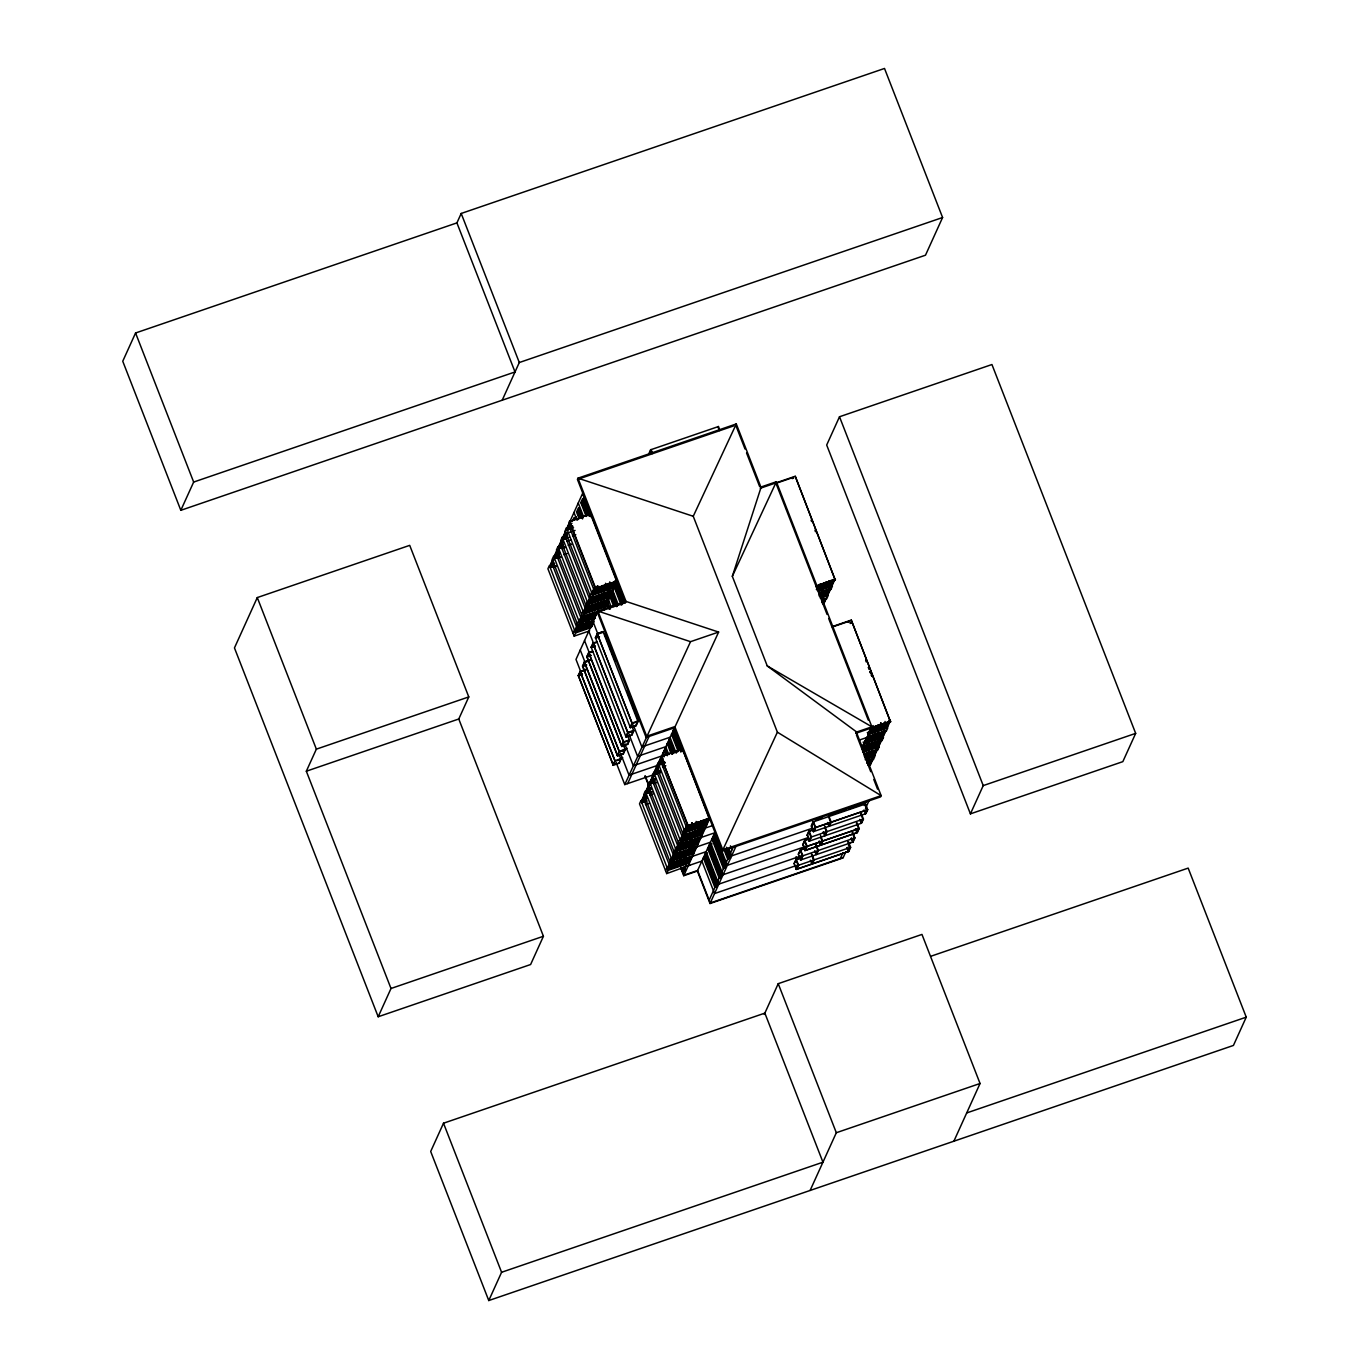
<?xml version="1.0" encoding="UTF-8"?>
<svg xmlns="http://www.w3.org/2000/svg" width="1369" height="1369" viewBox="0 0 1369 1369"><rect width="100%" height="100%" fill="white"/><g stroke="black" fill="none" stroke-linecap="round" stroke-linejoin="round"><path stroke-width="1.5" d="M767.256 665.933L871.882 726.819L856.686 732.021L767.256 665.933L732.329 576.315L761.181 486.953L776.377 481.734L871.882 726.819L862.538 747.388L881.961 740.732L883.433 737.497L882.303 734.64M456.921 222.89L135.565 332.992L122.748 361.245L180.828 510.312L925.495 255.199L942.591 217.517L884.511 68.45L461.199 213.461L456.921 222.89L515.018 371.957L193.662 482.059L180.828 510.312M257.286 597.568L234.458 647.913L378.186 1016.756L530.607 964.529L543.425 936.259L458.769 718.999L468.78 696.924L409.707 545.358L257.286 597.568L316.359 749.151L306.331 771.209L391.004 988.486L378.186 1016.756M502.201 400.227L519.296 362.528L461.199 213.461M589.474 598.801L565.106 536.272L562.197 537.264L560.725 540.498L586.976 607.87L608.298 600.58L609.753 597.346L608.64 594.488M594.522 591.357L569.384 526.86L566.475 527.852L565.003 531.086L591.254 598.458L612.576 591.151L614.031 587.917L592.726 595.224L591.254 598.458M571.215 520.99L590.826 513.82L569.282 521.657L595.532 589.029L617.094 581.192L595.532 589.029M551.998 566.954L551.45 565.534L549.654 566.253L552.46 560.058L554.188 559.476M556.738 550.646L553.932 556.824L555.711 556.105L556.516 557.457M558.193 547.412L561.016 541.217M552.22 561.512L550.201 565.962L550.749 567.382L553.435 561.461L552.888 560.024M558.74 547.104L561.427 541.183L561.992 542.62L559.305 548.541M565.705 531.771L563.018 537.692L563.583 539.112L566.27 533.191L565.226 531.925L566.27 533.191M553.025 561.495L550.218 567.69L555.215 565.859M558.158 550.27L554.479 558.261L559.254 556.516M561.769 542.329L558.757 548.849L564.952 546.727M566.03 532.9L563.035 539.42L569.282 537.161M570.308 523.471L567.314 529.991L573.56 527.749M557.713 552.049L555.027 557.97L554.479 556.533L557.166 550.612L557.234 552.203M570.531 523.779L567.844 529.7L567.296 528.263L569.487 522.513L570.052 523.951L571.78 523.352M556.635 554.548L557.97 551.587M551.758 567.04L553.778 562.608M556.036 557.628L558.723 551.707M560.315 548.199L563.001 542.278M567.262 532.849L564.576 538.77L564.028 537.35M571.54 523.437L568.854 529.358L568.289 527.921M572.276 521.486L574.107 517.448M578.865 517.978L576.554 512.074L578.385 508.036L582.544 518.954M586.206 516.438L580.832 502.645L582.664 498.607L589.577 516.353M553.589 563.908L551.947 567.091L551.194 565.602M558.535 553.008L556.208 557.679L555.472 556.19M562.813 543.596L560.486 548.25L559.75 546.761M564.764 538.821L567.074 534.167M569.042 529.409L570.685 526.226M573.611 519.895L576.298 516.712M579.292 508.258L577.461 512.297L578.933 511.801M553.247 566.526L554.582 563.566M557.525 557.115L559.527 552.665M561.786 547.686L563.138 544.725M566.064 538.274L567.416 535.313M571.677 525.884L570.343 528.845L569.778 527.407M557.696 557.166L559.356 553.983M562.043 547.6L561.41 546.299M566.304 538.188L565.756 536.751L562.471 537.983L582.527 493.593L616.837 581.739M572.174 525.713L570.531 528.896L570.034 527.322M583.194 502.372L581.739 502.868L583.382 498.367L581.551 502.406L586.873 516.045L581.808 502.748M648.786 453.823L650.669 449.648L652.106 453.601M649.916 452.215L651.096 449.614L652.585 453.43M573.046 633.282L574.518 630.048M577.324 623.853L578.779 620.619L581.688 619.627M581.585 614.441L583.057 611.207L585.966 610.198M585.864 605.012L587.335 601.778M590.142 595.583L591.613 592.366M587.13 607.134L586.086 605.868L583.331 611.926L589.594 609.667L590.09 611.224L593.085 605.098M590.843 596.268L588.157 602.189L588.721 603.626L591.408 597.705L590.843 596.268L587.609 602.497L589.645 601.693M596.371 586.428L594.625 587.01L591.887 593.068L595.104 591.973L595.669 593.41L598.647 587.267M586.565 605.697L583.878 611.618L584.443 613.055L587.387 606.672M595.121 586.856L592.435 592.777L592.982 594.214L595.669 588.294M592.007 626.369L575.339 632.204L578.351 625.684M582.629 616.255L579.617 622.775L595.036 617.385M604.225 604.653L604.79 606.091L607.956 599.998L607.391 598.561L608.007 599.862L605.201 606.056L583.896 613.346L586.907 606.826M590.98 597.74L588.174 603.934L609.547 596.49M595.258 588.311L592.452 594.505L613.808 587.079M578.83 625.513L575.887 631.896L575.339 630.459L578.026 624.538L578.574 625.975M583.108 616.084L580.165 622.467L579.617 621.047L581.808 615.28L579.07 621.338L588.225 618.206M574.159 636.14L575.63 632.906L549.38 565.534L547.908 568.768L574.159 636.14L589.663 630.835M578.437 626.728L579.908 623.494L553.641 556.122L552.186 559.339L578.437 626.728L593.941 621.406M582.715 617.299L584.169 614.065L557.919 546.693L556.447 549.927L582.715 617.299L625.462 602.685L626.027 601.436L577.992 478.175L736.3 423.945L761.027 487.432M586.976 607.87L588.448 604.653L562.197 537.264M576.897 631.554L579.84 625.171M581.175 622.125L583.861 616.204L585.829 615.537L582.835 621.68L582.338 620.106M585.453 612.713L588.122 606.792L587.575 605.355M589.714 603.284L592.657 596.901M593.992 593.872L596.679 587.934M580.319 625L577.085 631.605L576.332 630.116M584.341 616.05L581.346 622.176L580.61 620.705M592.897 597.192L589.902 603.335L589.166 601.847M597.158 587.78L594.18 593.924L593.427 592.435M581.329 624.658L578.385 631.041L577.821 629.603M585.607 615.229L582.664 621.629L582.099 620.191M589.611 606.279L586.925 612.2L586.377 610.762M598.424 586.976L595.481 593.359L594.916 591.921M578.574 631.092L581.808 624.486M590.107 606.108L587.113 612.251L586.616 610.677M594.386 596.696L591.391 602.822L590.895 601.265M579.874 630.527L582.561 624.606L585.778 623.511M584.152 621.115L587.096 614.732M588.413 611.686L591.1 605.765M592.691 602.274L595.378 596.336M596.97 592.845L599.913 586.462M587.318 615.023L584.323 621.167L583.588 619.678M591.596 605.594L588.602 611.738L587.866 610.249M584.05 624.093L581.363 630.031L580.798 628.593M592.845 604.79L589.902 611.173L589.354 609.753M596.867 595.84L594.18 601.761L593.616 600.324M601.402 585.949L598.458 592.332L597.894 590.895M584.529 623.939L581.534 630.082L581.038 628.508M588.807 614.51L585.812 620.653L585.316 619.079M597.346 595.669L594.368 601.812L593.872 600.238L592.127 600.837L592.88 602.326L595.857 596.182L593.889 596.85L591.203 602.771L590.655 601.35M598.629 592.383L601.624 586.24M582.852 629.518L585.795 623.135M587.113 620.089L589.799 614.168M591.391 610.677L594.334 604.294M595.669 601.248L598.612 594.865M599.947 591.819L602.89 585.436M582.287 628.08L583.023 629.569L586.274 622.963M586.565 618.651L587.301 620.14L590.296 613.996L588.328 614.681L585.641 620.602L585.076 619.164L588.294 618.069L588.79 619.627L591.784 613.5M598.835 595.156L595.857 601.299L595.104 599.81M603.113 585.744L600.118 591.87L599.382 590.398M587.284 622.621L584.341 629.004L583.776 627.567M591.288 613.654L588.602 619.575L588.054 618.155M595.566 604.242L592.88 610.163L592.315 608.726L593.992 608.264M600.101 594.351L597.158 600.734L596.593 599.297M604.379 584.939L601.436 591.322L600.871 589.885M587.506 622.912L584.512 629.056L584.015 627.481L574.792 630.767L577.598 624.572L579.275 624.11M596.045 604.071L593.068 610.215L592.572 608.64M597.329 600.786L600.324 594.642L597.106 595.755M601.607 591.374L604.858 584.768M585.829 628.491L588.516 622.57M590.09 619.079L593.034 612.696M593.804 608.212L594.557 609.701L597.312 603.267M598.082 598.801L598.818 600.272L601.333 594.3M602.36 589.372L602.925 590.809L605.611 584.888L608.88 583.639M588.413 626.095L585.265 627.053L586 628.542L588.995 622.399M589.543 617.641L590.279 619.13L593.273 612.987M594.557 609.701L597.534 603.558M598.818 600.272L602.069 593.684M603.096 590.86L606.091 584.717L605.526 583.28M589.988 622.056L587.301 627.977L586.753 626.557M591.032 617.128L591.579 618.566L594.522 612.183M595.293 607.716L595.857 609.137L598.801 602.754M603.079 593.342L600.135 599.725L599.571 598.287M607.357 583.913L604.396 590.296L603.849 588.858M591.767 618.617L594.762 612.473L591.545 613.569M596.045 609.188L599.28 602.582M603.558 593.171L600.307 599.776L599.759 598.339M607.836 583.742L604.585 590.347L604.088 588.773M588.79 627.481L591.733 621.098M593.068 618.052L595.755 612.131M600.033 602.702L597.346 608.623L596.781 607.203M604.568 592.828L601.624 599.211L601.059 597.774M605.338 588.362L606.073 589.834L608.829 583.399M591.973 621.389L588.978 627.532L588.242 626.044M596.234 611.96L593.256 618.103L592.503 616.615M597.534 608.675L600.769 602.086M601.795 599.263L604.79 593.119M606.073 589.834L609.325 583.228M592.965 621.047L590.279 626.968L589.731 625.53M593.992 616.118L594.557 617.539L596.576 613.107M601.778 601.744L598.835 608.127L598.27 606.689M602.257 601.573L599.006 608.178L598.51 606.604M606.279 592.606L603.284 598.749L602.788 597.175M610.557 583.194L607.562 589.337L607.066 587.763M592.435 624.983L593.787 622.022M603.267 601.231L600.324 607.614L599.759 606.176M604.602 598.185L607.545 591.802M608.863 588.773L611.549 582.852M600.495 607.665L603.746 601.059M613.038 582.338L610.352 588.259L609.804 586.822M604.978 601.008L601.984 607.151L601.487 605.594M613.534 582.167L610.54 588.311L610.044 586.736M603.301 606.587L605.988 600.666M607.562 597.175L610.249 591.254M611.84 587.746L614.784 581.363M610.745 591.083L607.75 597.226L607.015 595.737L608.983 595.07M616.495 581.158L615.947 579.72L612.029 587.797L611.276 586.308M611.738 590.741L609.051 596.662L608.503 595.224M609.479 596.627L612.234 590.569M613.757 587.215L616.563 581.021L613.278 582.253M604.02 609.992L605.492 606.775L604.362 603.9M613.808 606.57L610.009 596.816L611.84 592.777L617.162 606.45M621.132 604.961L614.27 587.387L616.101 583.348L623.716 602.89M612.559 592.52L610.728 596.559L614.168 605.389M616.221 584.443L615.006 587.13L621.885 604.807M608.161 605.817C602.719 609.222 612.662 595.275 606.638 606.45L608.161 605.817L609.462 609.171L607.922 605.474M612.371 596.542L613.603 593.838M616.649 587.113L617.864 584.426M613.261 765.322L578.248 675.499L580.148 671.323L615.143 761.147L613.261 765.322L619.147 763.183L620.79 758.683L614.903 760.805L613.141 764.706L617.008 763.372M617.539 755.893L619.421 751.735L625.257 749.733L623.357 753.908L617.539 755.893L582.527 666.087L584.426 661.912L590.244 659.909M621.8 746.481L586.805 656.658L588.704 652.483L623.699 742.306L621.8 746.481L627.687 744.342L629.518 740.304L623.631 742.443L588.636 652.619L592.589 651.148M595.361 637.817L597.243 633.642L603.079 631.639L638.005 721.6L636.174 725.638L630.356 727.641L595.412 637.68M603.079 631.639L597.192 633.779L632.187 723.602L638.074 721.463M615.434 605.714L616.649 603.027M620.927 593.598L619.096 597.637L620.619 597.004L616.717 586.976L615.194 587.609L617.025 583.57L620.876 593.735M615.622 606.193L616.837 603.507M621.971 594.933L619.284 598.116L621.115 594.078L623.665 600.905M609.667 646.442L604.79 634.241M609.787 647.058L604.858 634.104M718.383 426.563L650.617 449.785M627.259 691.602L632.752 705.685M488.767 1300.55L501.584 1272.28L822.957 1162.195L764.86 1013.128L443.505 1123.213L430.687 1151.483L488.767 1300.55L1233.435 1045.437L1246.252 1017.167L1188.172 868.1L930.732 956.298M632.872 706.301L627.07 691.123M632.067 726.46L633.744 731.029L631.913 735.067L626.078 737.052L627.977 732.877L592.965 643.054L591.083 647.229L595.019 645.774M630.356 727.641L632.238 723.465L597.243 633.642M623.237 753.292L625.068 749.254L619.182 751.376L617.402 755.294L623.425 753.771L617.59 755.756L582.595 665.95M627.687 744.342L628.73 741.177M631.776 734.451L633.607 730.413L627.721 732.535L625.958 736.436L631.965 734.931M636.055 725.022L637.886 720.984L631.999 723.123L630.236 727.025L636.243 725.502L630.407 727.504M619.079 763.32L620.978 759.162L615.092 761.284L580.097 671.46L585.966 669.338M638.433 720.265L633.556 708.064L638.621 720.744M624.76 784.591L690.524 641.685L718.622 632.067L652.876 774.974L624.76 784.591L616.238 762.738M760.651 488.134L761.181 486.953M627.669 783.598L649.043 736.488M785.926 508.84L775.829 482.932L776.377 481.734L732.329 576.315M674.113 851.877L675.584 848.643L678.494 847.651L652.431 780.741L649.505 781.733L648.05 784.967L675.242 854.735L696.547 847.445M624.794 743.897L633.317 765.75L682.429 748.86L709.364 819.175L688.059 826.482L660.868 756.698L688.299 825.935L709.604 818.628L683.73 875.715L697.369 871.026L714.704 832.814L701.065 837.486M644.046 795.098L641.24 801.293L644.525 800.061L645.021 801.618L646.664 798.452M648.324 785.686L645.518 791.881L647.315 791.145M656.88 766.845L654.057 773.023L658.831 771.277L659.636 772.629M661.141 757.416L658.335 763.611L663.109 761.866M643.806 796.553L641.787 801.002L642.352 802.422L644.354 797.99M648.085 787.124L646.065 791.573L646.613 793.01L648.632 788.561M652.346 777.712L650.343 782.144L650.891 783.581L653.578 777.66L653.03 776.223M654.604 772.732L657.291 766.811L657.856 768.231L655.169 774.169M648.974 785.344L652.26 778.071M655.255 771.962L656.47 769.275M667.097 753.138L665.437 748.603L663.606 752.642L665.625 749.083M654.262 775.795L652.534 776.394L653.099 777.832L650.343 783.889L655.118 782.144M657.633 767.941L654.622 774.46L660.816 772.338M661.894 758.529L658.9 765.049L665.146 762.79M666.292 749.459L665.248 752.625L663.794 753.121M671.803 753.771L673.343 752.984L669.595 743.076L668.123 743.572M677.621 743.572L673.856 733.647L675.02 731.08M642.797 800.66L643.533 802.131L645.62 797.186M647.058 791.231L647.811 792.719L649.642 788.219M651.336 781.802L652.072 783.29L653.92 778.79M655.614 772.39L656.35 773.861L658.181 769.378M659.892 762.961L660.628 764.45L663.126 758.477M643.533 802.131L645.843 797.477M647.811 792.719L650.121 788.048M652.072 783.29L654.399 778.636M656.35 773.861L657.993 770.696M660.628 764.45L662.938 759.795M644.833 801.567L646.852 797.134M649.111 792.155L651.131 787.705M655.392 778.294L653.389 782.726L655.221 779.611M659.002 770.353L657.907 773.228M663.28 760.924L661.929 763.885L661.381 762.447M649.3 792.206L650.942 789.023M662.168 763.799L661.552 762.499M775.829 482.932L795.252 476.275L835.227 580.011L815.804 586.668M673.719 749.442L671.888 753.48L667.884 743.23L669.715 739.192L668.072 743.709L669.527 743.196M677.98 740.03L676.149 744.069L677.672 743.435M672.076 753.96L673.907 749.921L670.673 741.622M839.505 416.758L826.688 445.028L970.416 813.853L1122.837 761.643L1135.671 733.373L991.943 364.53L839.505 416.758L983.233 785.601L970.416 813.853M815.479 531.754L814.983 530.179M665.574 870.718L667.028 867.484M669.852 861.289L671.306 858.072M678.391 842.448L679.863 839.214L682.772 838.222L656.692 771.312M682.669 833.036L684.141 829.802M678.665 843.167L675.858 849.362L688.008 845.203L688.385 846.59L691.328 840.207M687.221 824.326L684.414 830.521L693.587 827.372L693.963 828.758L696.907 822.375M669.869 863.463L667.867 867.912L668.414 869.332L672.436 860.93L693.741 853.64M675.824 852.22L672.145 860.211L693.518 852.784L696.273 846.726L686.793 850.081M679.435 844.279L676.423 850.799L697.728 843.492L700.534 837.298L698.806 837.896M683.696 834.85L680.701 841.37L702.075 833.943L704.813 827.886L702.776 828.69L700.089 834.611L699.542 833.173M709.091 818.457L706.284 824.651L684.962 831.958L687.974 825.439M669.047 867.621L669.612 869.041L668.859 867.57M666.686 873.593L668.158 870.359L640.966 800.574L639.494 803.808L666.686 873.593L689.702 865.242M698.019 844.211L676.697 851.518L672.692 859.92L672.128 858.483L674.814 852.562L675.379 853.999M702.28 834.782L680.975 842.089L676.971 850.491L676.406 849.054L679.092 843.133L679.657 844.57M705.446 822.495L706.558 825.37L685.253 832.66L681.249 841.079L680.684 839.642L683.371 833.721L683.935 835.141M688.453 825.267L685.51 831.65L684.962 830.213L687.152 824.463L687.717 825.901L690.934 824.788M669.424 868.99L672.111 863.069M676.645 853.195L673.702 859.578L673.137 858.141M677.963 850.149L680.906 843.766M682.241 840.72L685.184 834.337M686.519 831.308L689.463 824.925M678.22 850.063L677.415 848.712M680.906 844.143L679.229 844.605M682.481 840.652L681.694 839.3M686.759 831.223L685.955 829.871M672.59 862.898L669.903 868.836L669.355 867.398M674.181 859.407L676.868 853.486M678.459 849.978L681.146 844.057L679.178 844.741L678.613 843.304L680.41 842.568M685.681 834.183L682.737 840.566L681.933 839.214M689.942 824.754L686.998 831.137L686.451 829.7M673.856 862.094L670.913 868.476L670.348 867.056M677.877 853.144L675.191 859.065L674.626 857.627M682.395 843.253L679.452 849.636L678.904 848.215M686.673 833.841L683.73 840.224L683.165 838.786M690.951 824.412L688.008 830.795L687.443 829.357M671.152 868.408L670.588 866.971M675.43 858.979L674.866 857.542L686.776 853.469L687.324 854.906M688.196 830.846L687.683 829.272M674.078 862.402L671.392 868.322L670.844 866.885M678.357 852.973L675.67 858.893L675.105 857.456M679.948 849.482L682.891 843.082M687.17 833.67L684.209 840.053L683.661 838.615M691.431 824.241L688.487 830.624L687.94 829.203M672.401 867.98L675.345 861.597M676.68 858.551L679.623 852.168M680.941 849.139L683.884 842.739M685.219 839.71L687.905 833.789L689.873 833.105L687.187 839.026L686.639 837.606M689.497 830.281L692.184 824.36L698.618 822.153L695.931 828.074M672.641 867.895L671.837 866.543M681.18 849.054L680.393 847.702M685.458 839.625L684.654 838.273M689.736 830.196L688.932 828.861M672.881 867.809L675.567 861.888L670.622 863.582L667.867 869.64L689.24 862.196L691.259 857.764M677.159 858.38L680.102 851.997M684.38 842.585L681.437 848.968L680.633 847.616M688.385 833.618L685.698 839.539L684.911 838.187M676.834 861.084L673.89 867.467L673.326 866.029M681.095 851.655L678.151 858.038L677.604 856.618M685.373 842.243L682.429 848.626L681.882 847.189M689.651 832.814L686.708 839.197L686.143 837.76M693.672 823.847L690.986 829.785L690.421 828.348M686.896 839.248L686.399 837.691M691.157 829.836L690.661 828.262M692.149 827.749L692.714 829.186M693.912 823.779L692.492 824.138L691.858 822.855M674.369 867.296L677.313 860.913M681.591 851.501L678.648 857.884L678.083 856.446M685.869 842.072L682.926 848.455L682.361 847.017M694.151 823.693L691.465 829.614L690.9 828.177M675.379 866.953L678.322 860.571M679.64 857.542L682.327 851.604L684.312 850.936M683.918 848.113L686.605 842.192L689.822 841.079M688.196 838.684L691.14 832.301M692.474 829.272L695.161 823.351M684.158 848.027L683.353 846.675M688.436 838.598L687.632 837.263M678.802 860.399L675.858 866.782L675.293 865.362M682.823 851.45L680.136 857.37L679.572 855.933M691.362 832.609L688.675 838.53L687.871 837.178L680.136 839.933L682.943 833.755L684.671 833.156M695.64 823.18L692.954 829.101L692.389 827.663M679.811 860.057L676.868 866.44L676.303 865.02M684.072 850.645L681.129 857.028L680.581 855.591M688.094 841.678L685.407 847.599L684.842 846.162M681.368 856.943L680.821 855.505M682.241 855.129L682.857 856.429L682.07 855.077M685.647 847.514L685.099 846.093M686.519 845.717L687.375 846.932L690.318 840.549M688.333 841.593L686.844 842.106L686.348 840.532M689.925 838.102L689.309 836.801L689.685 838.187L692.372 832.249L701.784 829.032M690.797 836.288L691.653 837.503L695.264 829.631M694.203 828.673L693.638 827.235M680.29 859.903L677.347 866.286L676.782 864.849M684.568 850.474L681.625 856.857L681.06 855.42M688.573 841.507L685.886 847.428L685.339 846.008M692.851 832.095L690.164 838.016L689.617 836.579M697.129 822.666L694.442 828.587L693.878 827.15M682.618 856.515L685.561 850.132M686.896 847.086L689.839 840.703M691.174 837.674L693.861 831.753M695.452 828.245L698.395 821.862M687.084 847.137L686.331 845.666M691.345 837.725L690.609 836.237M695.623 828.296L694.887 826.808M699.61 821.811L696.924 827.732L696.376 826.311L697.18 827.663M698.378 822.239L695.452 823.128M685.801 850.423L683.114 856.344L682.549 854.923M682.515 859.51L679.828 865.43L679.281 863.993M686.382 851.107L684.106 856.001L683.559 854.564M695.606 830.778L692.663 837.161L692.098 835.723L689.309 836.801L692.338 835.638L692.902 837.075M680.085 865.345L679.52 863.907M684.346 855.916L683.798 854.496M688.624 846.504L688.059 845.067M689.497 844.69L690.044 846.128L689.309 844.639L691.277 843.971L691.841 845.392L694.528 839.471M691.311 840.583L692.868 839.933M695.64 831.017L695.024 829.717M683.011 859.338L680.325 865.259L679.76 863.822M687.289 849.909L684.603 855.83L684.038 854.41M691.55 840.498L688.864 846.418L688.316 844.981M700.107 821.657L697.42 827.578L696.376 826.311M681.317 864.917L684.26 858.534M685.595 855.488L688.282 849.567M689.873 846.076L692.56 840.155M694.151 836.647L697.095 830.264M698.412 827.235L701.356 820.852M682.429 863.018L683.045 864.318M690.986 844.177L691.602 845.477M698.601 827.287L697.865 825.798M684.757 858.363L681.813 864.746L681.249 863.326M689.702 847.462L686.074 855.334L685.527 853.897M694.631 836.493L697.317 830.555M701.595 821.143L698.909 827.064L698.104 825.712M684.945 857.045L685.493 858.483L682.806 864.404L682.258 862.966M690.027 848.609L687.084 854.992L686.519 853.554M694.049 839.642L691.362 845.563L690.797 844.125M702.845 820.339L699.901 826.722L699.354 825.285M683.918 862.521L684.483 863.942L683.747 862.47M685.801 858.26L685.184 856.977M690.079 848.848L689.206 847.633M685.989 858.312L683.302 864.25L682.737 862.812M696.119 835.98L698.806 830.059M700.398 826.551L703.341 820.168M684.295 863.89L686.981 857.969M688.573 854.478L691.516 848.096M692.851 845.049L695.794 838.667M697.112 835.638L700.055 829.255M701.39 826.209L704.077 820.288M685.407 862.008L686.023 863.309M697.369 835.552L696.564 834.2M701.63 826.123L700.842 824.771M691.739 848.386L689.052 854.307L688.504 852.87M696.017 838.957L693.33 844.895L692.765 843.458M700.295 829.546L697.608 835.466L696.804 834.115L701.51 832.506L702.006 834.063M704.83 819.655L701.886 826.037L701.082 824.686M688.47 857.473L685.783 863.394L685.219 861.957M692.748 848.044L690.062 853.965L689.497 852.528L690.541 853.794L693.227 847.873M697.283 838.153L694.34 844.536L693.775 843.116M701.544 828.741L698.601 835.124L698.053 833.687M705.822 819.312L702.879 825.695L702.314 824.275M690.233 854.016L689.736 852.442L692.902 851.484M698.789 835.176L698.224 833.738L701.441 832.643M703.067 825.747L702.571 824.189M705.805 819.689L704.385 820.065L707.294 819.192M688.949 857.302L686.263 863.223L685.715 861.785L673.514 866.081M694.819 844.382L697.505 838.461L694.288 839.556M699.097 834.953L702.04 828.57M706.318 819.141L703.358 825.541L702.81 824.104M682.857 872.31L686.074 865.191M687.272 862.881L689.959 856.96M691.55 853.452L694.237 847.531L693.672 846.093M695.828 844.04L698.515 838.119M707.054 819.261L704.368 825.199L703.803 823.762M685.048 867.946L683.388 871.574L684.911 870.941L683.422 867.125L685.03 871.557M690.216 856.498L688.196 860.93L688.761 862.367L691.448 856.446M694.494 847.069L692.474 851.518L693.039 852.955L695.726 847.017M698.087 839.129L697.3 843.526L699.987 837.606M703.033 828.228L701.031 832.677L701.578 834.097L704.265 828.177M707.311 818.799L705.292 823.248L705.856 824.686L709.022 818.594L708.526 817.019M685.236 868.425L683.576 872.053L681.967 867.621M690.438 856.789L687.751 862.71L687.204 861.272M694.716 847.377L692.029 853.298L691.465 851.86M699.251 837.486L696.308 843.869L695.743 842.431M703.529 828.057L700.586 834.44L700.021 833.019M707.79 818.645L704.847 825.028L704.299 823.59M816.369 589.526L818.611 584.631M816.848 589.354L818.867 584.922M817.823 589.029L820.065 584.135M818.303 588.858L820.322 584.409M818.611 590.005L821.297 584.084M818.782 590.056L818.286 588.482M820.852 585.111L819.501 588.071L820.305 589.423M821.537 583.998L818.679 584.871M821.776 583.913L819.09 589.834L818.525 588.413M820.065 589.509L822.752 583.588M823.231 583.416L820.544 589.337L819.74 587.986M824.429 582.629L821.759 588.927M820.168 592.418L819.073 595.31M824.446 583.006L821.999 588.841L821.451 587.404M819.364 596.456L821.383 592.007M825.883 582.133L822.974 588.516L822.41 587.079M819.86 596.285L821.879 591.836M823.453 588.345L826.14 582.424M820.835 595.96L823.06 591.066M824.429 588.003L827.116 582.082M820.647 597.26L823.334 591.34M823.864 586.582L824.617 588.054L827.595 581.928M824.532 590.552L821.605 596.935L821.058 595.498M828.793 581.14L825.883 587.506L825.319 586.086M829.289 580.969L826.072 587.558L825.575 586M711.64 843.629L710.186 844.125L708.355 848.164L719.889 877.786L721.343 877.289M725.074 862.23L720.265 849.892L718.485 853.794L724.047 867.758L725.998 864.335L724.167 868.374L712.633 838.752L714.464 834.714L715.919 834.217M705.48 855.385L704.265 858.072L705.788 857.439M711.829 844.108L710.306 844.741L708.543 848.643L710.049 848.01M714.635 835.193L712.804 839.231L715.491 836.031M825.986 590.056L823.06 596.439L822.512 595.002M830.247 580.644L827.338 587.01L826.79 585.573M823.248 596.49L826.243 590.347M827.526 587.061L830.743 580.473M705.719 857.576L706.934 854.872M709.998 848.147L711.213 845.46M821.828 601.949L823.163 598.989M827.441 589.56L824.532 595.943L823.967 594.505M831.479 580.593L828.793 586.514L828.245 585.076M822.084 602.223L823.419 599.263M827.92 589.389L824.703 595.994L824.206 594.42M832.198 579.977L828.981 586.565L828.485 584.991M822.375 603.37L824.617 598.493M828.895 589.064L825.986 595.429L825.421 594.009M833.173 579.635L830.247 586.018L829.7 584.58M822.872 603.216L824.874 598.766M826.157 595.481L829.374 588.892M833.653 579.481L830.435 586.069L829.871 584.631M823.163 604.362L825.849 598.441M834.405 579.6L831.719 585.521L831.154 584.084M823.59 604.328L826.397 598.133M822.752 594.916L827.355 593.342L827.92 594.779L820.39 597.346L827.869 594.899L830.675 588.721M834.936 579.292L832.13 585.487L831.582 584.05L824.121 586.497L824.668 587.934M835.227 580.011L795.252 476.275M704.316 857.935L709.809 872.036L710.973 869.469M708.594 848.506L714.088 862.607L715.867 858.705M720.847 871.523L716.055 859.184L714.207 863.223L716.894 860.023M711.213 871.659L709.758 872.173M715.491 862.248L714.036 862.744M720.984 850.132L718.297 853.315L712.873 839.094L714.327 838.598L724.749 865.636M712.616 869.452L709.946 872.635L711.777 868.613L716.586 880.934M719.94 853.298L718.485 853.794M856.207 731.662L881.14 795.646L880.575 796.895L722.267 851.124L777.387 732.193L693.244 516.284L736.3 423.945L735.735 425.194L745.01 448.998M709.159 900.117L733.202 847.086M709.998 872.515L715.491 886.599L716.654 884.049M726.34 849.037L729.711 857.969L728.257 858.466L730.088 854.427M717.082 886.718L715.628 887.215L716.843 884.528M719.889 877.786L721.531 873.285L719.7 877.324L721.172 876.81M845.837 851.758L843.03 857.952L710.032 903.523L735.906 846.453M831.873 626.711L851.278 620.071L890.517 721.891L871.095 728.548M851.261 621.458L851.33 623.049M851.826 622.895L850.115 623.477M866.166 661.843L865.67 660.269M870.085 671.871L870.701 673.172M794.054 863.702L795.954 859.527L801.994 857.456L795.885 859.664M796.073 857.045L796.57 858.62L796.022 857.182M798.332 854.29L800.215 850.115L802.388 855.984L854.923 837.862L853.041 842.038L800.557 860.023L798.384 854.153L800.711 849.944M802.61 844.861L804.493 840.686L806.666 846.555L859.15 828.587L856.977 822.718M806.871 835.432L808.771 831.274L814.829 829.186M796.433 859.373L794.123 863.565L796.296 869.435L848.763 851.467L850.662 847.291L798.127 865.396L795.954 859.527M804.921 840.652L807.162 846.384L805.383 850.303L803.141 844.57L804.989 840.532M809.199 831.24L811.423 836.972L809.661 840.874L807.419 835.141L809.25 831.103M813.46 821.811L815.702 827.543L813.939 831.445L811.697 825.712L813.528 821.674M856.155 733.202L856.686 732.021M796.296 869.435L798.178 865.259M800.557 860.023L802.456 855.847M808.771 831.274L810.944 837.143L863.48 819.021L861.58 823.197L809.113 841.182L810.996 837.007M880.712 735.889L881.277 737.326L883.963 731.388L885.965 730.601L883.142 736.796L863.788 743.299M864.472 741.827L866.971 737.224L864.284 743.145M870.975 727.504L868.014 734.024L887.488 727.23L890.226 721.172L888.464 721.891M868.545 733.716L871.232 727.795M862.316 749.271L865.43 745.592M867.929 736.881L865.242 742.802L864.695 741.365M873.114 725.536L869.52 733.39L868.973 731.953M862.812 749.1L863.582 744.702M868.425 736.71L865.738 742.648L865.174 741.211M870.017 733.219L872.703 727.298M863.103 750.246L865.345 745.352M866.714 742.306L869.623 735.94M873.884 726.511L870.975 732.877L870.427 731.457M862.915 751.564L865.602 745.643M869.88 736.214L867.193 742.135L866.628 740.715M874.158 726.802L871.471 732.723L870.906 731.286M812.365 863.822L814.144 859.92L811.903 854.188M816.643 854.393L818.405 850.491L816.181 844.759M829.46 826.123L831.24 822.221L828.998 816.489M863.89 751.239L866.577 745.301M871.078 735.427L868.168 741.81L867.604 740.372M875.356 726.015L872.429 732.381L871.882 730.96M868.648 741.639L871.334 735.718L868.186 736.796M872.926 732.227L875.835 725.844M868.254 744.36L865.345 750.725L864.78 749.305M872.31 735.393L869.623 741.313L869.058 739.876M868.511 744.65L865.824 750.571L865.276 749.134M872.789 735.221L870.102 741.142L869.537 739.705M874.38 731.713L877.289 725.348M866.799 750.229L869.486 744.308M871.078 740.817L873.764 734.896M875.356 731.388L878.042 725.467M867.039 750.144L866.235 748.792M869.709 743.863L867.706 748.295L868.254 749.733L871.163 743.367M873.987 734.434L871.967 738.884L872.532 740.304L875.441 733.938M875.527 731.44L874.791 729.951M876.913 727.983L878.265 725.022M864.352 756.527L865.704 753.566L863.993 754.148M867.279 750.058L869.965 744.137L863.668 746.31L863.103 744.873M871.557 740.646L874.466 734.263M878.744 724.851L875.835 731.217L875.031 729.865M864.66 757.673L866.663 753.241M879.719 724.509L876.81 730.892L876.246 729.455M865.14 757.502L867.159 753.07M868.75 749.562L871.437 743.641M873.011 740.15L875.938 733.767M880.199 724.355L877.289 730.721L876.725 729.283M866.115 757.177L868.357 752.283M869.709 749.237L872.618 742.854M869.948 749.151L869.161 747.799M874.226 739.722L873.679 738.302M878.504 730.31L877.94 728.873M881.191 724.389L880.695 722.815M865.927 758.494L868.613 752.574M873.114 742.7L870.205 749.065L869.64 747.628M877.392 733.271L874.466 739.654L873.918 738.216M869.811 751.786L866.902 758.152L866.337 756.732M874.089 742.357L871.163 748.74L870.616 747.303M875.441 739.311L878.35 732.945M879.394 728.376L879.908 729.951L882.406 723.961M875.63 739.363L874.877 737.874M878.368 733.305L876.673 733.887L873.987 739.808L873.422 738.387M880.797 728.017L881.362 729.437L884.34 723.311M867.381 757.998L870.068 752.077M874.569 742.203L871.659 748.569L871.095 747.132M878.847 732.774L875.938 739.14L875.373 737.72M882.885 723.807L880.199 729.728L879.651 728.291M871.043 751.735L868.357 757.656L867.792 756.218M879.805 732.449L876.896 738.815L876.348 737.378M884.083 723.02L881.174 729.386L880.609 727.966M871.523 751.564L868.528 757.707L868.032 756.15M872.806 748.295L875.801 742.152L875.236 740.715M877.084 738.866L880.079 732.723M871.745 751.119L869.743 755.568L870.29 756.989M882.56 727.298L884.579 722.849M867.107 763.166L868.442 760.206M869.811 757.16L872.72 750.794M874.089 747.731L876.999 741.365M878.35 738.319L881.037 732.398L882.988 731.731L879.993 737.874L879.497 736.3M882.629 728.89L885.315 722.969L887.266 722.302L884.271 728.445L883.775 726.871M867.364 763.457L868.699 760.497L867.005 761.078M873.2 750.623L869.982 757.211L869.247 755.722M877.478 741.194L874.261 747.782L873.525 746.31M881.533 732.227L878.539 738.37L877.803 736.881M885.794 722.798L882.817 728.941L882.064 727.452M867.655 764.604L869.674 760.154M874.175 750.28L871.266 756.663L870.701 755.226M878.453 740.869L875.544 747.234L874.979 745.814M882.731 731.44L879.805 737.823L879.257 736.385M886.77 722.473L884.083 728.394L883.535 726.956M868.151 764.432L870.393 759.538M871.454 756.715L874.432 750.571M875.715 747.286L878.932 740.697M871.351 759.213L868.442 765.579L870.393 764.912L869.828 763.491L868.066 764.21M872.72 756.167L875.407 750.246L877.409 749.442L876.844 748.004M888.224 721.976L885.538 727.897L884.99 726.46M868.63 765.63L871.848 759.042M875.886 750.075L872.909 756.218L872.156 754.73M880.164 740.646L877.17 746.789L876.673 745.232M872.583 759.162L869.897 765.083L869.349 763.645M876.862 749.733L874.175 755.671L873.61 754.233M881.14 740.321L878.453 746.242L877.888 744.804M885.418 730.892L882.731 736.813L882.166 735.393L883.21 736.659M877.409 749.442L874.603 755.637L874.038 754.199L867.98 756.27M879.993 740.595L881.687 740.013L878.881 746.208L862.607 751.786M875.133 745.061L878.042 744.052L879.155 746.926L877.683 750.161L864.096 754.815M890.517 721.891L851.278 620.071M764.261 1014.446L778.225 983.678L921.97 934.428L980.05 1083.495L953.868 1141.216M840.361 858.414L842.928 852.767M864.301 805.656L866.012 801.875M865.465 803.997L812.981 821.982M848.404 846.11L850.115 842.346M865.499 808.429L868.921 800.882M810.123 1190.448L836.322 1132.728L778.225 983.678M519.296 362.528L942.591 217.517M579.429 478.739L733.733 425.879M580.832 502.645L583.742 501.653L589.115 515.446M576.554 512.074L579.463 511.065M577.239 519.741L578.728 519.227M581.637 518.355L583.194 517.704M589.132 515.668L590.86 515.069L590.878 516.815M566.749 528.571L572.995 526.312M569.282 532.404L575.1 530.419M572.499 535.861L575.801 534.731M562.745 540.618L560.948 541.354L561.992 542.62M566.937 541.166L570.822 539.831M561.478 546.18L559.921 546.813L560.794 548.028M568.221 545.29L571.54 544.143M561.957 548.558L565.637 547.309M556.67 550.783L558.466 550.047M554.548 558.124L559.493 556.43M563.942 554.702L567.262 553.572M760.308 488.254L773.947 483.582M557.679 557.987L561.358 556.721M777.541 482.795L793.062 477.473M552.391 560.195L554.137 559.596M792.138 478.62L793.592 478.123M549.705 566.116L551.45 565.534M553.401 567.399L557.08 566.15M615.947 579.72L613.329 587.233L612.764 585.812M601.385 586.326L604.602 585.23M605.56 587.575L609.239 586.326M591.938 592.948L595.156 591.836M614.27 587.387L617.197 586.394M592.709 597.141L590.912 597.877L590.364 596.439M601.573 594.232L603.301 593.633M612.285 590.433L608.76 591.75L606.073 597.688L605.526 596.251M599.451 597.637L603.13 596.371M596.833 599.228L605.765 596.165L606.262 597.74L609.256 591.596L608.52 590.107M610.009 596.816L612.918 595.806M588.448 604.653L609.753 597.346M586.702 607.169L594.386 604.533M595.874 604.02L598.852 602.993L595.806 604.157M600.341 602.497L603.301 601.47L600.272 602.634M604.79 600.957L606.279 600.461M591.357 605.68L586.651 607.288L586.086 605.868M619.164 597.5L620.619 597.004M619.353 597.979L620.807 597.483L622.758 602.497L616.461 586.634M595.481 607.768L604.704 604.482M583.964 613.226L605.269 605.919M608.64 605.235L605.731 606.227L607.562 602.189L610.163 609.137M584.169 614.065L605.492 606.775M579.121 621.201L584.067 619.507L584.631 620.944M579.908 623.494L595.395 618.189M581.38 624.897L578.163 626.009L581.551 624.948M582.869 624.401L585.829 623.374M587.318 622.861L588.807 622.347M593.273 620.824L590.296 621.851L587.489 628.029L586.993 626.472M587.027 623.083L593.462 620.876M575.408 632.067L592.264 626.283M575.63 632.906L591.117 627.601M603.199 632.256L597.363 634.258L595.601 638.159L599.485 636.825M596.85 641.736L592.914 643.19L627.909 733.014L633.744 731.029L627.977 732.877M596.987 642.352L593.102 643.67L591.322 647.571L595.207 646.254M592.709 651.764L588.824 653.099L587.044 657L590.929 655.665M316.359 749.151L468.78 696.924M590.758 655.186L586.873 656.521L621.868 746.345M586.805 656.658L590.689 655.323M590.193 660.046L584.358 662.048L619.37 751.855L625.188 749.87L623.528 745.301M588.43 661.193L584.546 662.51L582.783 666.429L586.668 665.094M823.043 583.365L825.969 582.373M827.424 581.876L828.878 581.363M831.787 580.37L833.242 579.874M582.527 666.087L586.48 664.615M816.044 586.12L835.466 579.463M828.382 584.323L831.291 583.331M818.046 588.567L819.98 587.9M817.327 590.552L832.198 585.35L831.633 583.913M586.103 669.937L580.268 671.939L578.505 675.841L582.39 674.506M818.816 590.86L832.42 586.206L830.949 589.423L819.295 593.427M582.201 674.044L578.317 675.362L613.312 765.185M818.713 592.931L824.788 590.843L821.794 596.987L821.229 595.549M826.003 590.433L829.152 589.354M578.248 675.499L582.133 674.164M306.331 771.209L458.769 718.999M824.104 593.752L827.03 592.76M820.373 598.287L828.142 595.618L826.671 598.852L822.786 600.187M821.725 599.844L824.703 598.715M833.567 626.591L849.105 621.269M848.164 622.399L849.619 621.902M629.278 739.962L623.46 741.964L621.68 745.865L627.498 743.863M627.002 748.159L625.787 748.997M674.335 733.048L671.426 734.058L678.117 751.239M673.856 733.647L672.35 734.28L673.993 729.763L672.162 733.801L678.63 750.417M622.724 757.587L621.526 758.426M670.074 742.477L667.148 743.47L670.878 753.018M665.796 751.906L662.887 752.899L664.376 756.715M660.868 756.698L680.239 750.058M671.939 753.344L673.394 752.847L669.338 742.717M672.128 753.823L673.582 753.326M676.2 752.368L677.689 751.855M661.176 758.032L662.63 757.536M659.345 762.071L660.799 761.575M658.403 763.474L663.349 761.78M657.137 765.545L629.038 775.179L620.516 753.326M658.609 766.246L656.812 766.965L657.856 768.231M656.898 767.444L658.352 766.948M662.528 766.88L665.83 765.75M655.067 771.483L656.521 770.987M654.69 774.324L660.885 772.202M654.331 775.658L652.602 776.257L649.796 782.452L651.524 781.853L652.14 783.154M649.847 782.315L651.576 781.716M653.543 783.598L657.223 782.349M648.256 785.823L650.053 785.087M651.079 791.47L646.082 793.301L649.3 787.089L644.902 776.086M649.265 793.027L652.945 791.761M643.995 795.235L645.774 794.516M646.339 795.937L644.611 796.536L641.804 802.73L646.51 801.122L646.014 799.547M644.542 796.672L646.271 796.073M649.693 795.149L653.013 794.02M641.856 802.593L646.801 800.899L646.254 799.462M645.432 804.578L648.735 803.432M870.752 727.966L875.612 726.306M879.788 724.749L876.827 725.878L873.884 731.885L873.336 730.447M884.1 723.38L880.951 724.475L878.265 730.396L877.7 728.958M855.796 733.322L890.757 721.36M872.053 731.012L885.161 726.511L885.726 727.949L889.679 719.735L886.992 727.401L886.445 725.964M868.288 734.742L887.711 728.086L886.239 731.32L866.817 737.959M872.549 735.307L875.458 734.314M859.304 740.081L867.056 737.429M864.01 744.154L883.433 737.497M869.794 744.086L866.885 745.095L864.369 751.068L863.822 749.63M871.249 743.589L874.158 742.597L871.18 743.726M875.612 742.101L878.522 741.091L875.304 742.306L872.618 748.244L872.07 746.807M881.619 740.15L879.685 740.817L876.999 746.738L876.434 745.301M863.326 749.801L864.968 749.356L865.533 750.777M867.946 748.21L878.385 744.633L878.932 746.071L862.675 751.649M863.617 752.248L879.155 746.926M866.919 753.155L869.88 752.026M871.283 751.649L874.192 750.657M870.855 754.473L873.764 753.48M866.577 756.646L874.106 754.062L874.654 755.5L865.619 758.717M865.174 759.675L874.877 756.355L873.422 759.573L867.587 761.575M867.073 760.942L868.528 760.445M687.786 825.764L691.003 824.651M699.918 821.605L702.896 820.579M699.867 821.725L702.827 820.716M687.05 828.81L690.729 827.543M699.525 825.336L705.788 823.077M685.03 831.822L706.336 824.514M684.62 833.293L682.891 833.875L683.439 835.312L686.656 834.217M705.343 828.057L713.129 825.387M705.086 828.604L683.781 835.894L656.59 766.127L658.061 762.892L685.253 832.66M680.205 839.796L688.128 837.092M682.447 843.492L685.424 842.483L682.395 843.629M694.357 839.419L697.317 838.41M698.755 838.033L700.483 837.434M700.825 838.016L679.503 845.323L652.311 775.538L653.783 772.304L680.975 842.089M680.342 847.017L684.021 845.751M676.491 850.662L697.796 843.355L697.232 841.918L695.452 842.654L696 844.091L695.264 842.602M712.633 838.752L714.088 838.256M676.132 851.997L674.404 852.596L671.597 858.791L673.326 858.192M674.335 852.733L676.064 852.134M674.9 854.153L676.68 853.435M678.117 853.058L681.095 852.031M696.787 846.898L710.425 842.226L723.089 874.723L805.16 846.607M676.064 856.446L685.253 853.281M671.649 858.654L673.377 858.055M692.954 851.347L691.225 851.946L691.721 853.503L690.986 852.031M686.708 853.606L676.303 857.165L676.851 858.603L676.115 857.114M710.528 847.428L707.619 848.421L719.17 878.042M671.785 861.563L670.057 862.145L667.319 868.203L670.536 867.107M676.816 861.46L680.034 860.365M684.243 858.911L681.026 860.006L678.339 865.944L677.792 864.506M685.493 858.483L687.478 857.815L684.791 863.736L684.226 862.299M688.71 857.388L691.995 856.138M692.509 856.327L706.164 851.655L718.811 884.134L800.882 856.019M692.269 856.857L670.964 864.164L643.772 794.379L645.244 791.162L672.436 860.93M707.362 853.058L705.908 853.554L704.077 857.593L715.628 887.215M706.267 856.84L703.341 857.85L714.892 887.471M668.158 870.359L689.463 863.052M719.82 852.682L718.366 853.178L720.128 849.276L725.125 862.094M815.616 820.271L821.982 817.977M828.775 815.633L846.521 809.558M848.866 808.874L864.763 803.312M688.248 865.738L701.886 861.067L714.55 893.563L796.604 865.448M811.697 825.712L813.443 831.616L865.927 813.631L867.758 809.609L815.274 827.578L813.391 831.753L811.15 826.02L813.049 821.845L815.222 827.715L867.689 809.729L865.516 803.86M811.697 828.45L731.645 855.882L728.975 849.054M715.73 862.59L714.276 863.086L719.769 877.187L721.223 876.673M808.703 831.411L814.76 829.323M807.419 835.141L809.113 841.182M807.419 837.862L727.367 865.294L714.704 832.814M805.126 839.779L809.079 838.307M723.979 867.895L725.502 867.261M804.442 840.823L810.551 838.615M803.141 844.57L804.835 850.594L857.319 832.626L859.202 828.45L806.735 846.418L804.835 850.594L857.37 832.489L855.882 828.656M391.004 988.486L543.425 936.259M983.233 785.601L1135.671 733.373M800.848 849.191L804.732 847.873M800.163 850.252L806.273 848.044M715.439 886.736L716.945 886.102M796.347 869.298L848.831 851.33M843.287 857.422L710.271 902.975L697.608 870.496L683.97 875.167L680.855 867.193M836.322 1132.728L980.05 1083.495M966.685 1112.946L1246.252 1017.167M693.244 516.284L577.992 478.175L577.427 479.424L625.462 602.685M718.622 632.067L626.027 601.436L597.911 611.07L575.99 659.43L581.397 673.326M690.524 641.685L597.911 611.07L646.698 736.248L674.797 726.614L722.832 849.875L881.14 795.646L777.387 732.193M811.064 520.152L811.629 521.572M868.459 667.439L869.024 668.876M871.813 676.029L871.266 674.609L871.762 676.166M868.408 667.576L868.956 668.996M869.982 671.631L870.633 673.308M886.924 725.792L887.488 727.23L886.872 725.929M885.007 721.463L885.555 722.883M830.179 584.409L830.743 585.846M886.034 727.726L885.469 726.289L870.667 731.371L871.163 732.928M830.11 587.284L830.607 588.841L827.441 594.933L826.876 593.496M828.724 584.905L829.289 586.343M884.015 726.802L884.579 728.222M883.878 729.797L884.442 731.234L881.448 737.378L880.951 735.803L869.298 739.79L869.794 741.365M880.883 722.866L881.431 724.304L878.744 730.225L878.196 728.787M883.707 729.745L884.203 731.32M882.321 727.384L883.108 728.736M825.815 585.915L826.363 587.352M881.106 727.795L881.653 729.232M824.36 586.411L824.908 587.849M827.304 593.479L827.869 594.899M879.155 728.462L879.908 729.951M881.191 735.718L881.756 737.155M824.446 594.334L825.011 595.772M879.737 736.214L880.301 737.651M821.195 587.489L821.691 589.064L820.955 587.575M822.29 590.073L822.837 591.511M879.36 739.294L879.925 740.732M878.042 736.796L878.847 738.148M876.827 737.224L877.392 738.644M876.588 737.292L877.135 738.73M786.251 509.662L821.708 600.632M823.197 604.465L827.081 614.441M828.639 618.412L868.237 720.06M876.93 745.147L877.478 746.567M875.458 745.643L876.023 747.08M875.219 745.729L875.784 747.149M874.004 746.139L874.569 747.577M873.764 746.225L874.329 747.662M870.752 739.294L871.317 740.732L870.513 739.38M867.501 732.449L868.066 733.887L867.45 732.586M872.549 746.635L873.114 748.073M872.652 754.559L873.2 755.996M867.467 743.384L868.032 744.804M866.149 740.869L866.885 742.357M872.583 757.433L873.08 758.991L870.325 765.049L869.777 763.628M871.197 755.055L871.745 756.492M864.934 741.296L865.43 742.854M863.172 741.998L863.736 743.435M868.271 756.064L868.836 757.485M863.343 744.787L863.907 746.225M863.565 749.716L864.13 751.153M868.374 763.988L868.939 765.425M746.55 452.968L759.692 486.697M856.395 734.845L870.752 771.688M873.781 779.44L877.546 789.143M718.434 426.426L719.872 430.379M717.886 426.734L719.375 430.55M864.968 804.168L867.21 809.9L865.43 813.802L863.942 809.986M861.238 813.289L863.411 819.158M860.707 813.597L862.932 819.329L861.169 823.231L859.681 819.398M856.429 823.009L858.654 828.741L856.891 832.643L855.403 828.827M852.699 832.13L854.872 837.999M852.151 832.438L854.393 838.17L852.613 842.072L851.124 838.256M851.604 838.085L853.041 842.038M848.369 841.695L850.594 847.428M847.873 841.849L850.115 847.582L848.335 851.501L846.846 847.668M847.343 847.514L848.763 851.467M828.519 816.66L830.743 822.393L828.981 826.294L827.492 822.478M824.72 825.918L826.962 831.65L825.199 835.552L823.71 831.736M824.994 827.988L826.482 831.822L824.703 835.723L823.214 831.89M820.459 835.33L822.683 841.062L820.921 844.981L819.432 841.148M820.716 837.417L822.204 841.233L820.425 845.135L818.936 841.319M815.702 844.93L817.926 850.662L816.164 854.564L814.675 850.748M811.423 854.342L813.648 860.074L811.885 863.976L810.397 860.16M800.643 850.081L802.884 855.813L801.105 859.715L799.616 855.899M796.364 859.51L798.606 865.242L796.844 869.144L795.338 865.311M730.447 845.82L731.987 849.773M727.966 849.276L730.276 854.906L728.445 858.945L724.817 849.67M726.46 847.257L729.54 855.163M727.555 850.303L730.618 858.192M724.885 849.533L728.325 858.329M723.859 849.328L727.709 859.202M722.267 851.124L674.232 727.863L646.134 737.48L597.346 612.319M682.395 750.246L682.96 751.684M674.934 732.193L678.168 740.509L676.337 744.548L677.86 743.915L680.906 751.735M678.938 742.46L681.163 748.467M584.306 500.712L589.44 513.888M714.464 834.714L719.444 847.514M584.238 500.849L589.372 514.025M714.584 835.33L719.392 847.651M673.257 730.019L681.437 751.016M713.728 834.953L725.279 864.575M714.806 837.999L725.587 865.653M673.616 733.305L680.855 751.872M583.006 501.893L588.328 515.548M711.897 838.992L723.448 868.613M612.319 587.575L611.532 586.24L599.571 590.45L610.283 586.651L610.848 588.088M609.753 581.842L610.317 583.28M612.422 589.628L618.258 604.619M676.166 753.19L669.971 737.275L641.856 746.909L633.334 725.057M578.248 503.005L583.451 516.387M616.598 603.164L612.747 592.999L610.916 597.038L612.439 596.405L616.341 606.433M582.236 515.788L579.121 507.779L577.29 511.818L579.669 517.944L577.53 512.16M710.186 844.125L715.183 856.943M579.241 508.395L582.167 515.925M710.306 844.741L715.114 857.08M715.987 859.321L720.796 871.642M668.996 739.431L674.198 752.796M671.871 748.176L673.137 751.427M702.708 827.098L703.272 828.519M709.45 844.382L721.309 875.065M608.555 587.25L609.359 588.602M612.183 596.063L616.29 606.57M578.745 511.322L581.123 517.448M608.315 587.335L609.051 588.824L612.046 582.681L610.061 583.348L607.374 589.286L606.826 587.849M709.809 847.668L720.47 875.048M607.306 587.677L607.87 589.115M608.452 590.244L609.017 591.682M605.577 588.276L606.381 589.628M699.799 829.717L699.251 828.279L695.64 836.134L695.076 834.714M696.085 821.4L696.65 822.837M607.494 595.566L608.058 597.004M607.254 595.652L607.819 597.089M604.328 588.704L604.893 590.125M608.144 599.04L611.07 606.535M668.791 754.661L665.693 746.704L637.578 756.338L629.073 734.468M573.97 512.434L576.948 520.083M606.005 596.08L606.57 597.517M606.912 598.732L607.477 600.17M707.465 857.559L710.905 866.372M602.839 589.2L603.404 590.638M706.028 854.17L711.521 868.254M711.709 868.733L716.517 881.071M664.718 748.86L667.285 755.722M665.077 751.119L666.327 754.37M705.189 853.811L717.031 884.494M604.277 596.679L605.081 598.031M695.093 829.58L695.828 831.069L693.142 836.989L692.577 835.569M604.037 596.764L604.773 598.236L607.768 592.11L605.8 592.777L603.113 598.698L602.548 597.26M692.115 822.769L692.663 824.206L689.976 830.127L689.428 828.69M705.531 857.097L716.894 886.239M694.785 829.802L695.349 831.24M603.027 597.106L603.592 598.527M604.174 599.656L604.739 601.094M599.862 590.227L600.426 591.665M597.842 585.915L598.407 587.352M597.603 586L598.167 587.438M601.539 597.603L602.103 599.04M693.826 835.141L694.323 836.699L693.587 835.21M603.216 604.995L603.78 606.433M664.341 761.438L664.906 762.875M602.976 605.081L603.541 606.518M600.05 598.116L600.615 599.554M602.736 605.166L603.472 606.638L606.467 600.512L604.499 601.179L601.812 607.1L601.248 605.663M569.521 521.127L595.772 588.499M596.405 591.408L597.141 592.897L600.135 586.753L595.19 588.448L594.625 587.01M601.727 605.509L602.292 606.929M598.321 598.715L599.126 600.067M570.274 527.253L570.822 528.674M595.412 591.75L595.96 593.188M661.86 762.293L662.425 763.714M600.238 606.005L600.803 607.442M693.912 846.025L694.477 847.445M660.97 761.9L686.297 826.859M692.526 843.544L693.022 845.101L692.286 843.629M690.506 839.231L691.071 840.669L693.039 839.984L690.352 845.905L689.805 844.468M568.785 527.749L569.333 529.187M593.924 592.264L594.471 593.701M660.371 762.79L660.936 764.227M598.766 606.518L599.314 607.956M595.361 599.725L596.148 601.077M566.475 527.852L592.726 595.224M594.112 600.152L594.659 601.59M660.08 770.85L660.628 772.287M689.514 847.411L690.25 848.9L687.563 854.821L687.016 853.383M686.536 840.583L687.084 842.021L684.414 847.941L683.61 846.59M592.383 600.751L593.171 602.103M697.369 871.026L710.032 903.523M594.06 608.127L594.848 609.479M565.996 536.665L566.561 538.103M591.134 601.179L591.699 602.617M592.281 603.746L592.828 605.166M657.582 771.705L658.147 773.143M592.041 603.832L592.589 605.252L594.574 604.585L591.579 610.728L590.843 609.239M688.248 852.955L688.761 854.53L688.008 853.041M592.811 608.555L593.359 609.992M564.507 537.178L565.072 538.616M589.406 601.778L590.21 603.113M655.854 772.304L656.658 773.656M594.745 617.59L594.249 616.033L592.76 616.529L593.307 617.967M592.999 616.461L593.547 617.881M588.054 605.184L588.619 606.621L585.624 612.764L584.888 611.276M589.834 609.581L590.398 611.019M587.883 605.132L588.379 606.707M686.964 861.358L687.512 862.795L686.708 861.443M593.085 621.731L597.723 633.659M588.105 610.18L588.91 611.515M590.022 617.47L590.587 618.908M589.782 617.556L590.33 618.993M586.856 610.591L587.421 612.029M560.828 545.701L585.196 608.212M588.533 617.984L589.098 619.421M585.128 611.19L585.932 612.542M680.958 858.414L681.522 859.852L678.836 865.773L678.271 864.335M587.044 618.497L587.609 619.917M586.805 618.583L587.369 620.003M679.332 856.019L679.897 857.456L679.092 856.104M588.721 625.873L589.286 627.31M649.505 781.733L676.697 851.518M588.482 625.958L589.046 627.396M585.556 619.01L586.12 620.431M586.462 621.646L587.267 622.998M587.233 626.386L587.797 627.823M588.807 631.16L594.232 645.073M645.312 775.983L649.026 785.515M583.827 619.592L584.392 621.03M680.615 867.741L683.73 875.715M585.744 626.899L586.308 628.337M585.504 626.985L586.069 628.405M582.578 620.02L583.143 621.458M627.806 735.889L629.466 740.441M556.567 555.112L580.918 617.641M648.153 790.153L674.215 857.062M582.492 623.015L583.04 624.452L580.045 630.579L579.309 629.107M584.255 627.413L584.82 628.833M582.304 622.963L582.8 624.521M580.85 620.619L581.654 621.971M591.134 647.092L626.078 737.052M582.766 627.909L583.331 629.346M582.527 627.995L583.091 629.432M675.054 865.448L675.619 866.868L674.814 865.516M673.035 861.135L673.599 862.556M581.277 628.422L581.842 629.86M579.806 628.936L580.353 630.373M584.529 640.572L589.183 652.5M579.549 629.021L580.114 630.459M644.474 795.064L645.039 796.501M670.553 861.974L671.101 863.411M578.317 629.449L578.865 630.869M644.765 799.975L645.329 801.413M552.289 564.541L576.64 627.053M643.875 799.582L669.954 866.491M551.69 565.448L552.237 566.869M576.828 629.945L577.376 631.383M643.276 800.489L643.841 801.926M576.589 630.031L577.136 631.468M643.036 800.574L643.584 801.994M580.251 650.001L584.905 661.929M584.426 661.912L619.421 751.735M619.25 754.73L620.91 759.282M135.565 332.992L193.662 482.059M443.505 1123.213L501.584 1272.28M615.348 661.022L610.471 648.82L615.348 661.022M661.569 757.382L658.883 763.303L659.447 764.741L662.134 758.82L661.569 757.382M681.009 863.394L681.505 864.968L681.009 863.394M685.287 853.982L685.783 855.539L685.287 853.982M873.131 758.854L869.982 759.949L873.08 758.991"/></g></svg>
